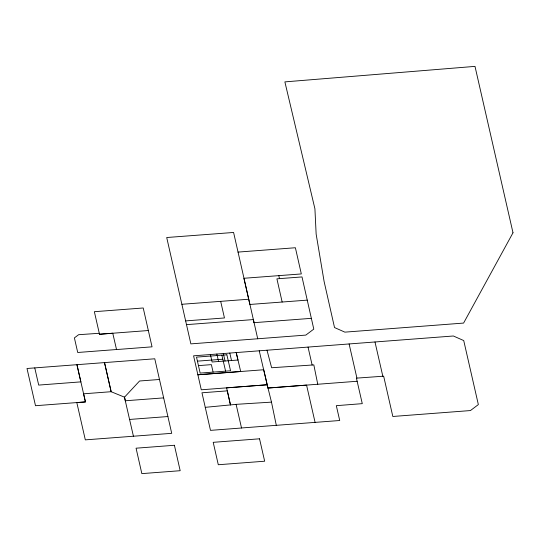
<?xml version="1.0" encoding="UTF-8"?>
<svg xmlns="http://www.w3.org/2000/svg" width="540" height="540" viewBox="0 0 540 540"><rect width="100%" height="100%" fill="white"/><g stroke="black" fill="none" stroke-linecap="round" stroke-linejoin="round"><path stroke-width="0.81" d="M124.517 397.177L139.556 380.997L159.482 379.485L171.713 433.33L85.32 439.864L76.815 402.577L85.448 401.915L76.943 364.689L27 368.489L35.505 405.715L85.448 401.915L83.585 393.808L111.125 391.709L124.517 397.177L125.334 400.775L163.667 397.879M230.492 404.912L227.333 390.859L201.967 392.789L205.254 407.336L236.156 404.365M257.722 338.783L233.591 232.463L166.712 237.519L190.863 343.879L305.836 335.09L313.787 329.11L302.002 276.932L276.912 278.829L282.15 302.029M276.305 425.338L271.485 402.131L267.185 384.757L201.285 389.792L193.576 355.82L453.377 335.995L463.725 340.565L478.352 404.588L470.441 410.562L392.823 416.475L383.656 376.184L356.427 378.142L362.273 403.65L336.319 405.668L339.714 420.512L241.468 427.977M197.424 361.145L222.818 359.208M198.45 365.627L211.383 364.635L213.091 372.107M259.234 350.791L267.941 388.051L306.558 385.094L315.083 422.375M237.985 252.092L295.394 247.745L301.32 273.935L243.925 278.276L249.885 304.466L307.24 300.132M181.879 304.283L248.758 299.228M185.638 320.902L224.458 317.959L220.678 301.354M186.509 324.641L253.348 319.579L254.07 322.704M148.338 330.527L143.228 307.982L94.358 311.702L99.502 334.247L112.752 333.214L116.532 349.556L152.044 346.835L148.338 330.527L99.502 334.247L99.225 333.288L78.617 334.706L74.398 337.892L77.72 352.485L116.478 349.529M254.016 322.677L311.357 318.337M267.003 350.204L271.634 367.747L313.828 364.905L317.756 384.257M263.662 369.752L197.87 374.787L240.692 371.52L236.21 352.532L237.978 360.025L212.112 361.996L210.404 354.53M267.941 388.051L357.143 381.26M129.593 419.445L167.913 416.543M271.485 402.131L236.101 404.345L241.522 428.004L210.492 430.367L205.254 407.336M263.716 369.772L267.239 384.777L226.597 387.848L230.438 404.885M221.873 355.178L225.605 371.149M229.804 353.052L231.512 360.518M223.337 353.545L225.045 361.01M216.871 354.038L218.579 361.503M374.983 341.969L382.826 376.238M349.103 343.94L356.927 378.108M308.036 347.072L312.127 365.026M278.809 275.643L279.49 278.633M124.463 397.157L133.427 436.232M104.537 362.61L111.179 391.736M104.483 362.59L111.125 391.709M34.769 367.909L38.698 385.088L80.872 381.868L76.943 364.689L154.778 358.789L159.482 379.485M513 232.774L463.597 323.075L344.871 332.141L334.523 327.55L324.101 281.462L316.143 234.083L314.921 208.818L284.877 81.884L474.998 66.38L513 232.774M226.881 354.794L196.499 357.115L200.158 373.093L230.54 370.771L226.881 354.794M174.407 445.277L136.067 448.193L141.845 473.62L180.178 470.705L174.407 445.277M259.531 438.804L213.206 442.327L218.295 464.738L264.661 461.214L259.531 438.804"/></g></svg>
